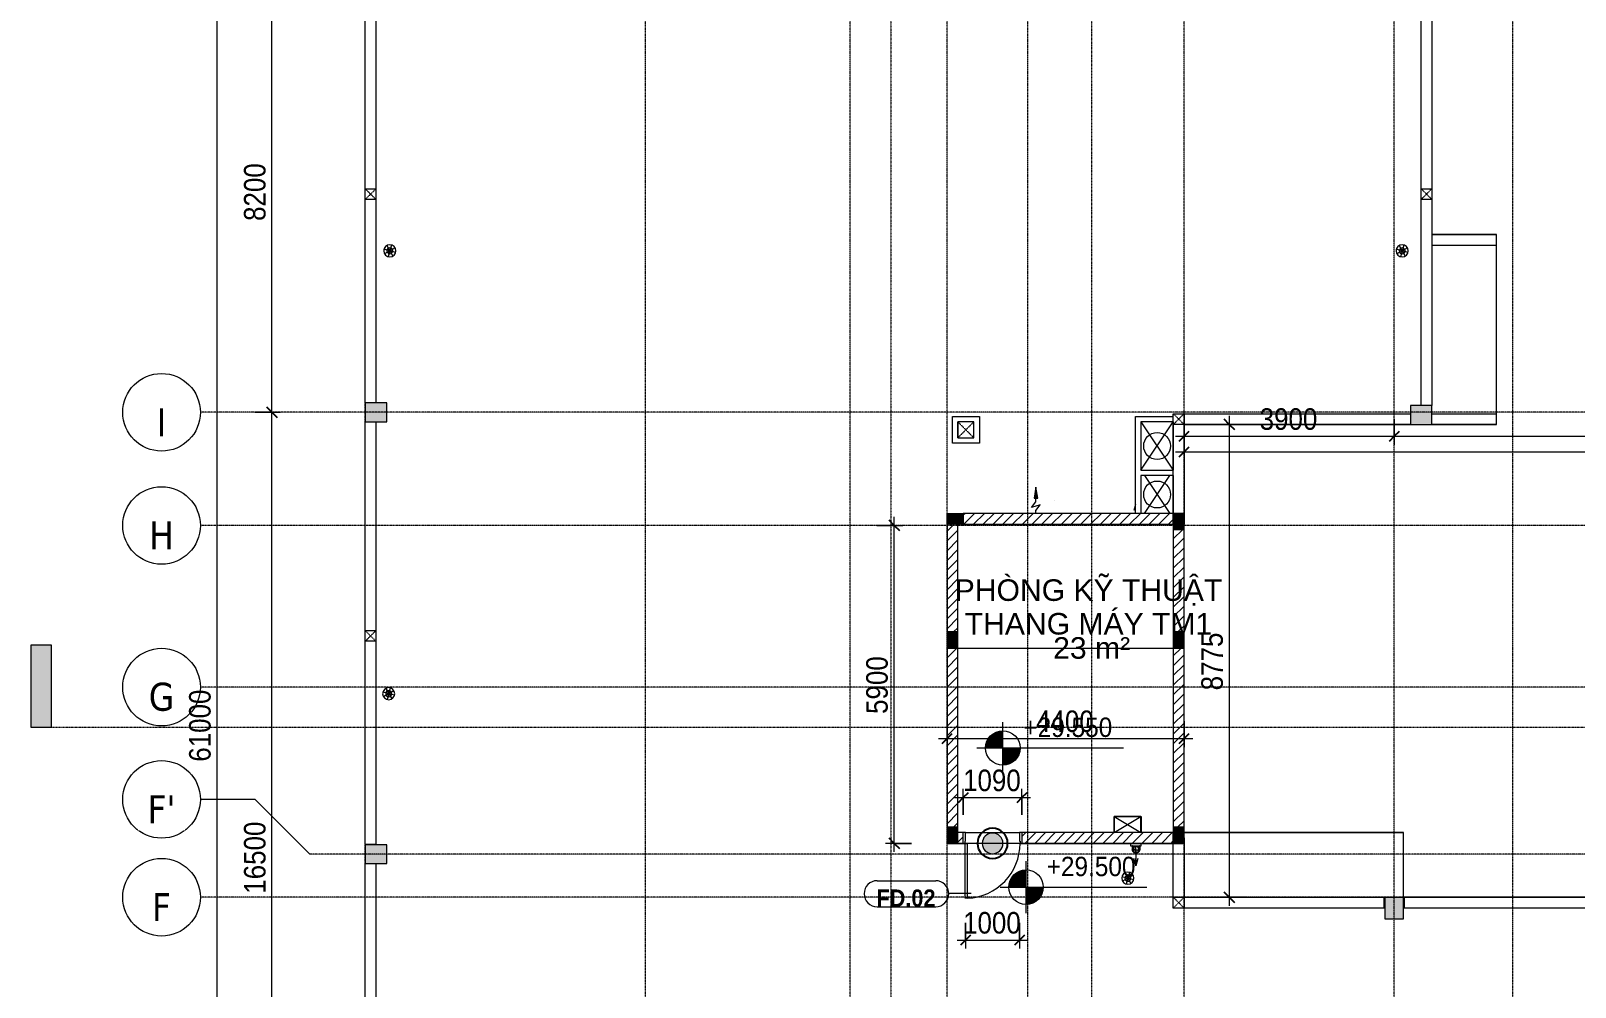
# Model space of a CAD drawing. Header units: millimetres. Extents: x 27447 to 251759, y -15958 to 82948.
# Drawn here: x 27447 to 56111, y 42869 to 60616 of the extents above; entities that cross this region are included whole.
import ezdxf

# ---------------------------------------------------------------- set-up
doc = ezdxf.new("R2010")
doc.units = ezdxf.units.MM
for name, pattern in [('Dash', [6, 3, -3]), ('Dash Dot 3_16_', [7.9375, 4.7625, -1.5875, 0, -1.5875]), ('Demolished', [7.14375, 4.7625, -2.38125]), ('Grid Line', [22.225, 12.7, -3.175, 3.175, -3.175]), ('IMPORT-CENTER', [2000, 1250, -250, 250, -250]), ('IMPORT-CENTER _3_', [10.16, 6.35, -1.27, 1.27, -1.27])]:
    doc.linetypes.add(name, pattern=pattern)
for name, color, linetype, lineweight in [('0-1', 7, 'Continuous', 5), ('0-2', 250, 'Continuous', 9), ('A-ANNO-DIMS', 211, 'Continuous', 9), ('A-ANNO-DIMS-160', 211, 'Continuous', 9), ('A-ANNO-NOTE', 131, 'Continuous', 9), ('A-ANNO-NOTE-1', 131, 'Continuous', 25), ('A-AREA-IDEN', 2, 'Continuous', 9), ('A-DETL-DEMO', 6, 'Demolished', 9), ('A-DETL-GENF-1', 1, 'Continuous', 9), ('A-DOOR-1', 1, 'Continuous', 9), ('A-DOOR-FRAM-1', 1, 'Continuous', 9), ('A-DOOR-IDEN', 31, 'Continuous', 9), ('A-FLOR', 192, 'Continuous', 9), ('A-FLOR-1', 250, 'Continuous', 9), ('A-WALL', 113, 'Continuous', 9), ('A-WALL-1', 113, 'Continuous', 18), ('A-WALL-PATT-1', 111, 'Continuous', 9), ('G-ANNO-DIMS', 111, 'Continuous', 9), ('G-ANNO-SYMB', 111, 'Continuous', 9), ('G-ANNO-SYMB-1', 111, 'Dash Dot 3_16_', 18), ('G-IMPT', 8, 'Continuous', 9), ('G-IMPT-1', 8, 'IMPORT-CENTER', 9), ('G-IMPT-2', 8, 'IMPORT-CENTER _3_', 9), ('M-EQPM', 50, 'Continuous', 9), ('S-COLS', 52, 'Continuous', 9), ('S-COLS-1', 52, 'Continuous', 5), ('S-COLS-2', 7, 'Continuous', 18), ('S-COLS-3', 250, 'Continuous', 9), ('S-COLS-HDLN', 52, 'Dash', 9), ('S-GRID', 1, 'Continuous', 9), ('S-GRID-1', 1, 'Grid Line', 9), ('S-GRID-IDEN', 1, 'Continuous', 9)]:
    doc.layers.add(name, color=color, linetype=linetype, lineweight=lineweight)
doc.styles.add('Arial_4', font='arial_0.ttf', dxfattribs={"width": 0.9, "height": 360})
doc.styles.add('Arial_7', font='arial_0.ttf', dxfattribs={"height": 400})
doc.styles.add('Arial_B', font='arialbd_0.ttf', dxfattribs={"width": 0.9, "height": 320})
doc.styles.add('Tahoma_B', font='tahomabd_0.ttf', dxfattribs={"height": 520})
doc.styles.add('UTM Avo', font='UTM Avo.ttf', dxfattribs={"width": 0.9, "height": 400})
doc.dimstyles.new('1_Dim_chi_tiet_2_5', dxfattribs={"dimscale": 304.8, "dimtxt": 399.720379, "dimasz": 0.629921, "dimexe": 0.524934, "dimexo": 0.0625, "dimgap": 0.052493, "dimtad": 1, "dimdec": 0, "dimrnd": 5, "dimzin": 0, "dimdsep": 46, "dimtxsty": 'UTM Avo', "dimblk1": 'OBLIQUE', "dimblk2": 'OBLIQUE', "dimsah": 1, "dimcen": 0.09, "dimdle": 0.524934, "dimazin": 0, "dimtfac": 1, "dimtdec": 4, "dimtix": 1, "dimtmove": 0, "dimatfit": 3, "dimfxl": 1.049869, "dimfxlon": 1, "dimtvp": 1, "dimtolj": 1, "dimtzin": 0, "dimarcsym": 2})
pattern_1 = [(45, (0, 0), (-90.50967, 90.50967), [])]

# ---------------------------------------------------------------- blocks, each defined once
blk = doc.blocks.new('M_Concrete-Rectangular-Column2 - 200x300-474825-TKCS_MB TUM MÁI')
at = {"layer": 'S-COLS'}
blk.add_hatch(color=256, dxfattribs=at).paths.add_polyline_path([(-150, 100), (-150, -100), (150, -100), (150, 100)])
at = {"layer": 'S-COLS-2'}
for p, q in [((-150, 100), (150, 100)), ((-150, -100), (-150, 100)), ((150, 100), (150, -100)), ((150, -100), (-150, -100))]:
    blk.add_line(p, q, dxfattribs=at)
blk = doc.blocks.new('M_Concrete-Rectangular-Column2 - 200x300-688329-TKCS_MB TUM MÁI')
at = {"layer": 'S-COLS'}
blk.add_hatch(color=256, dxfattribs=at).paths.add_polyline_path([(-150, -100), (150, -100), (150, 100), (-150, 100)])
at = {"layer": 'S-COLS-2'}
for p, q in [((150, 100), (-150, 100)), ((-150, 100), (-150, -100)), ((150, -100), (150, 100)), ((-150, -100), (150, -100))]:
    blk.add_line(p, q, dxfattribs=at)
blk = doc.blocks.new('NCV_TKTC_KET CAU_rvt-1-TKCS_MB TUM MÁI')
at = {"layer": 'S-COLS-1'}
for points in [[(34053, 53362), (34053, 53712), (33653, 53712), (33653, 53362)], [(53453, 53312), (53453, 53662), (53053, 53662), (53053, 53312)], [(48853, 51362), (48853, 51662), (48653, 51662), (48653, 51362)], [(44652, 49162), (44652, 49462), (44452, 49462), (44452, 49162)], [(48853, 49162), (48853, 49462), (48653, 49462), (48653, 49162)], [(48853, 45537), (48853, 45837), (48653, 45837), (48653, 45537)], [(34053, 45162), (34053, 45512), (33653, 45512), (33653, 45162)], [(52928, 44135), (52928, 44535), (52578, 44535), (52578, 44135)]]:
    blk.add_hatch(color=256, dxfattribs=at).paths.add_polyline_path(points)
at = {"layer": 'A-FLOR-1'}
for p, q in [((54653, 53512), (54653, 56635)), ((33653, 53722), (33653, 53712)), ((44653, 53062), (44653, 53362)), ((44453, 51462), (44453, 49462)), ((44653, 49162), (48653, 49162)), ((47553, 45737), (47553, 46036)), ((47553, 46036), (48053, 46036)), ((48053, 46036), (48053, 45737)), ((52928, 45737), (48853, 45737)), ((52928, 44537), (52928, 45737)), ((33653, 45522), (33653, 45512)), ((52938, 44537), (52928, 44537))]:
    blk.add_line(p, q, dxfattribs=at)
at = {"layer": 'S-COLS-2'}
for p, q in [((33653, 53712), (33653, 53362)), ((34053, 53712), (33653, 53712)), ((34053, 53362), (34053, 53712)), ((53053, 53662), (53053, 53312)), ((53453, 53662), (53053, 53662)), ((53453, 53312), (53453, 53662)), ((33653, 53362), (34053, 53362)), ((53053, 53312), (53453, 53312)), ((48853, 51662), (48653, 51662)), ((48653, 51662), (48653, 51362)), ((48853, 51362), (48853, 51662)), ((48653, 51362), (48853, 51362)), ((44652, 49462), (44452, 49462)), ((44452, 49462), (44452, 49162)), ((44652, 49162), (44652, 49462)), ((48853, 49462), (48653, 49462)), ((48653, 49462), (48653, 49162)), ((48853, 49162), (48853, 49462)), ((44452, 49162), (44652, 49162)), ((48653, 49162), (48853, 49162)), ((48853, 45837), (48653, 45837)), ((48653, 45837), (48653, 45537)), ((48853, 45537), (48853, 45837)), ((33653, 45512), (33653, 45162)), ((34053, 45512), (33653, 45512)), ((34053, 45162), (34053, 45512)), ((48653, 45537), (48853, 45537)), ((33653, 45162), (34053, 45162)), ((52928, 44535), (52578, 44535)), ((52578, 44535), (52578, 44135)), ((52928, 44135), (52928, 44535)), ((52578, 44135), (52928, 44135))]:
    blk.add_line(p, q, dxfattribs=at)
at = {"layer": 'S-COLS-3'}
for name, p, rotation in [('M_Concrete-Rectangular-Column2 - 200x300-474825-TKCS_MB TUM MÁI', (44603, 51562), 180), ('M_Concrete-Rectangular-Column2 - 200x300-688329-TKCS_MB TUM MÁI', (44552, 45687), 90)]:
    blk.add_blockref(name, p, dxfattribs=dict(at, rotation=rotation))
blk = doc.blocks.new('FD_02 - FD_03 - FD_02-KY THUAT-1000x2200mm-2150404-TKCS_MB TUM MÁI')
at = {"layer": 'A-DETL-GENF-1'}
for p, q in [((470, 100), (470, 1120)), ((470, 1120), (510, 1120)), ((510, 1120), (510, 100)), ((510, 100), (470, 100))]:
    blk.add_line(p, q, dxfattribs=at)
blk.add_arc((510, 100), 1020, 92.2475, 180, dxfattribs=at)
at = {"layer": 'A-DOOR-FRAM-1'}
for p, q in [((-510, 100), (-545, 100)), ((-510, 60), (-510, 100)), ((-500, 60), (-510, 60)), ((-500, -100), (-500, 60)), ((510, 60), (500, 60)), ((500, 60), (500, -100)), ((545, 100), (510, 100)), ((510, 100), (510, 60)), ((-545, -100), (-500, -100)), ((500, -100), (545, -100))]:
    blk.add_line(p, q, dxfattribs=at)
blk = doc.blocks.new('TKTC_XREF_260130_MB TUM MAI - TKTC_XREF_260130_MB TUM MAI_dwg_RD-4167670-TKCS_MB TUM MÁI')
at = {"layer": 'G-IMPT'}
for p, q in [((-75, 0), (75, 0)), ((-53, 53), (53, -53)), ((-53, -53), (53, 53)), ((0, 75), (0, -75))]:
    blk.add_line(p, q, dxfattribs=at)
for radius in [75, 37.5]:
    blk.add_circle((0, 0), radius, dxfattribs=at)
blk = doc.blocks.new('TKTC_XREF_260130_MB TUM MAI - TKTC_XREF_260130_MB TUM MAI_dwg_AR-V9-TKCS_MB TUM MÁI')
at = {"layer": 'G-IMPT'}
blk.add_line((64, -9), (-97, -52), dxfattribs=at)
blk = doc.blocks.new('TKTC_XREF_260130_MB TUM MAI - TKTC_XREF_260130_MB TUM MAI_dwg_CUM U_DN100-4167675-TKCS_MB TUM MÁI')
at = {"layer": 'G-IMPT'}
blk.add_hatch(color=256, dxfattribs=at).paths.add_polyline_path([(61, 0), (59, -16), (53, -31), (43, -43), (30, -53), (16, -59), (0, -61), (0, -57), (15, -55), (28, -49), (40, -40), (49, -29), (55, -15), (57, 0), (55, 15), (49, 28), (40, 40), (28, 49), (15, 55), (0, 57), (0, 61), (16, 59), (30, 53), (43, 43), (53, 30), (59, 16)])
for p, q in [((-79, 67), (-79, 63)), ((-77, 67), (-77, 63)), ((-75, 67), (-75, 63)), ((-73, 69), (-73, 61)), ((-67, 68), (-72, 68)), ((-67, 62), (-72, 62)), ((-65, 69), (0, 69)), ((-79, -63), (-79, -67)), ((-77, -63), (-77, -67)), ((-75, -63), (-75, -67)), ((-73, -61), (-73, -69)), ((-67, -62), (-72, -62)), ((-67, -68), (-72, -68)), ((-65, -69), (0, -69))]:
    blk.add_line(p, q, dxfattribs=at)
at = {"layer": 'G-IMPT', "flags": 128}
for points in [[(-73, 68), (-78, 68), (-78, 62), (-73, 62)], [(-72, 59), (-67, 59), (-67, 71), (-72, 71)], [(-67, 71), (-67, 73), (-65, 73), (-65, 57), (-67, 57), (-67, 59)], [(-65, 61), (0, 61), (0, 57)], [(-73, -62), (-78, -62), (-78, -68), (-73, -68)], [(-72, -71), (-67, -71), (-67, -59), (-72, -59)], [(-67, -59), (-67, -57), (-65, -57), (-65, -73), (-67, -73), (-67, -71)], [(-65, -61), (0, -61), (0, -57)]]:
    blk.add_lwpolyline(points, dxfattribs=at)
at = {"layer": 'G-IMPT'}
for centre, radius, start, end in [((-78, 67), 0.96, 90, 180), ((-78, 63), 0.96, 180, 270), ((-71, 69), 1.56, 112.6199, 247.3801), ((-68, 65), 4.8, 143.1301, 216.8699), ((-71, 61), 1.56, 112.6199, 247.3801), ((0, 0), 69, 270, 90), ((0, 0), 61, 270, 90), ((0, 0), 57, 270, 90), ((-78, -63), 0.96, 90, 180), ((-78, -67), 0.96, 180, 270), ((-71, -61), 1.56, 112.6199, 247.3801), ((-68, -65), 4.8, 143.1301, 216.8699), ((-71, -69), 1.56, 112.6199, 247.3801)]:
    blk.add_arc(centre, radius, start, end, dxfattribs=at)
blk = doc.blocks.new('TKTC_XREF_260130_MB TUM MAI - TKTC_XREF_260130_MB TUM MAI_dwg_$cc-4167671-TKCS_MB TUM MÁI')
at = {"layer": 'G-IMPT'}
blk.add_circle((0, 0), 0.5, dxfattribs=at)
for centre, radius, start, end in [((0, 0), 0.5, 90, 270), ((0.19, 0.25), 0.313, 126.8699, 233.1301), ((-0.19, -0.25), 0.313, 306.8699, 53.1301)]:
    blk.add_arc(centre, radius, start, end, dxfattribs=at)
at = {"layer": 'G-IMPT-2'}
for p, q in [((-0.67, 0), (0.67, 0)), ((0, -0.67), (0, 0.67))]:
    blk.add_line(p, q, dxfattribs=at)
blk = doc.blocks.new('TKTC_XREF_260130_MB TUM MAI - TKTC_XREF_260130_MB TUM MAI_dwg_AR-4167677-TKCS_MB TUM MÁI')
at = {"layer": 'G-IMPT'}
blk.add_line((97, 0), (-97, 0), dxfattribs=at)
at = {"layer": 'G-IMPT', "flags": 128}
blk.add_lwpolyline([(-97, 52), (97, 0), (-97, -52)], dxfattribs=at)
blk = doc.blocks.new('TKTC_XREF_260130_MB TUM MAI - TKTC_XREF_260130_MB TUM MAI_dwg_M-FLOW-ARROW-4167685-TKCS_MB TUM MÁI')
at = {"layer": 'G-IMPT'}
blk.add_hatch(color=256, dxfattribs=at).paths.add_polyline_path([(-81183, 34712), (-81117, 34712), (-81150, 34912)])
for p, q in [((-81150, 34912), (-81183, 34712)), ((-81183, 34712), (-81117, 34712)), ((-81117, 34712), (-81150, 34912))]:
    blk.add_line(p, q, dxfattribs=at)
at = {"layer": 'G-IMPT', "flags": 128}
blk.add_lwpolyline([(-81150, 34428), (-81150, 34479), (-81070, 34585), (-81230, 34539), (-81150, 34645), (-81150, 34912)], dxfattribs=at)
blk = doc.blocks.new('TKTC_XREF_260130_MB TUM MAI - TKTC_XREF_260130_MB TUM MAI_dwg_A$Ced4233ca-4167688-TKCS_MB TUM MÁI')
at = {"layer": 'G-IMPT'}
blk.add_circle((-80800, 34667), 0.3, dxfattribs=at)
blk.add_blockref('TKTC_XREF_260130_MB TUM MAI - TKTC_XREF_260130_MB TUM MAI_dwg_M-FLOW-ARROW-4167685-TKCS_MB TUM MÁI', (0, 0))
blk = doc.blocks.new('TKTC_XREF_260130_MB TUM MAI - TKTC_XREF_260130_MB TUM MAI_dwg-4167669-TKCS_MB TUM MÁI')
at = {"layer": 'G-IMPT'}
for p, q in [((-169499, -807446), (-169499, -807456)), ((-155599, -815134), (-155599, -815431)), ((-155594, -815431), (-155099, -815134)), ((-169499, -815646), (-169499, -815656))]:
    blk.add_line(p, q, dxfattribs=at)
at = {"layer": 'G-IMPT', "flags": 128}
for points in [[(-154299, -807858), (-148499, -807858), (-148499, -804336), (-149699, -804336)], [(-155099, -815431), (-155099, -815134), (-155599, -815134), (-155104, -815431)], [(-150214, -816632), (-150224, -816632), (-150224, -815438), (-154299, -815438)], [(-155099, -815633), (-155099, -815683), (-155290, -815683), (-155289, -815633), (-155099, -815633)]]:
    blk.add_lwpolyline(points, dxfattribs=at)
at = {"layer": 'G-IMPT-1'}
blk.add_line((-155193, -815748), (-155193, -816049), dxfattribs=at)
blk.add_blockref('TKTC_XREF_260130_MB TUM MAI - TKTC_XREF_260130_MB TUM MAI_dwg_A$Ced4233ca-4167688-TKCS_MB TUM MÁI', (-75899, -843934))
at = {"extrusion": (0, 0, -1)}
for name, p, xscale, yscale, zscale, rotation in [('TKTC_XREF_260130_MB TUM MAI - TKTC_XREF_260130_MB TUM MAI_dwg_RD-4167670-TKCS_MB TUM MÁI', (169042, -804633), 1.5, 1.5, -1.5, 330.0137897223599), ('TKTC_XREF_260130_MB TUM MAI - TKTC_XREF_260130_MB TUM MAI_dwg_RD-4167670-TKCS_MB TUM MÁI', (150251, -804634), 1.5, 1.5, -1.5, 330.0137897223599), ('TKTC_XREF_260130_MB TUM MAI - TKTC_XREF_260130_MB TUM MAI_dwg_AR-V9-TKCS_MB TUM MÁI', (155193, -809386), 0.7206551409326495, 0.7206551409326495, -0.7206551409326495, 89.99621191387129), ('TKTC_XREF_260130_MB TUM MAI - TKTC_XREF_260130_MB TUM MAI_dwg_RD-4167670-TKCS_MB TUM MÁI', (169063, -812853), 1.5, 1.5, -1.5, 330.0137897223599), ('TKTC_XREF_260130_MB TUM MAI - TKTC_XREF_260130_MB TUM MAI_dwg_$cc-4167671-TKCS_MB TUM MÁI', (155193, -815748), 113.7150000000073, 113.7150000000073, -113.7150000000073, 89.99900866374676), ('TKTC_XREF_260130_MB TUM MAI - TKTC_XREF_260130_MB TUM MAI_dwg_CUM U_DN100-4167675-TKCS_MB TUM MÁI', (155192, -815748), 0.9975000000000006, 0.9975000000000006, -0.9975000000000006, 270.0009913382947), ('TKTC_XREF_260130_MB TUM MAI - TKTC_XREF_260130_MB TUM MAI_dwg_RD-4167670-TKCS_MB TUM MÁI', (155343, -816278), 1.5, 1.5, -1.5, 330.0137897223599)]:
    blk.add_blockref(name, p, dxfattribs=dict(at, xscale=xscale, yscale=yscale, zscale=zscale, rotation=rotation))
at = {"xscale": 0.7206551409326495, "yscale": 0.7206551409326495, "zscale": 0.7206551409326495, "rotation": 269.9962119138713}
blk.add_blockref('TKTC_XREF_260130_MB TUM MAI - TKTC_XREF_260130_MB TUM MAI_dwg_AR-4167677-TKCS_MB TUM MÁI', (-155193, -815979), dxfattribs=at)
blk = doc.blocks.new('TKTC_XREF_260130_MB TUM MAI - TKTC_XREF_251221_MB TUM MAI-2041484-TKCS_MB TUM MÁI')
blk.add_blockref('TKTC_XREF_260130_MB TUM MAI - TKTC_XREF_260130_MB TUM MAI_dwg-4167669-TKCS_MB TUM MÁI', (169499, 843934))
blk = doc.blocks.new('G1_SOF - BO TRU - 200x200-3061822-TKCS_MB TUM MÁI')
at = {"layer": 'S-COLS'}
for p, q in [((-100, 100), (100, 100)), ((-100, -100), (-100, 100)), ((100, 100), (100, -100)), ((100, -100), (-100, -100))]:
    blk.add_line(p, q, dxfattribs=at)
at = {"layer": 'S-COLS-HDLN'}
for p, q in [((100, 100), (-100, -100)), ((-100, 100), (100, -100))]:
    blk.add_line(p, q, dxfattribs=at)
blk = doc.blocks.new('TKTC_QUAT HUT KHOI_260130 - TKTC_QUAT HUT KHOI_260130_dwg-4168555-TKCS_MB TUM MÁI')
at = {"layer": 'G-IMPT'}
for p, q in [((33652, 53725), (33652, 53715)), ((33652, 45525), (33652, 45515))]:
    blk.add_line(p, q, dxfattribs=at)
at = {"layer": 'G-IMPT', "flags": 128}
for points in [[(53453, 53315), (54652, 53315), (54652, 56837), (53453, 56837)], [(61137, 44541), (61127, 44541), (61127, 45741), (57652, 45741), (57652, 44541), (52927, 44541), (52927, 45735), (48853, 45735)]]:
    blk.add_lwpolyline(points, dxfattribs=at)
blk = doc.blocks.new('TKTC_QUAT HUT KHOI_260130 - TKTC_QUAT HUT KHOI_260130-2046036-TKCS_MB TUM MÁI')
blk.add_blockref('TKTC_QUAT HUT KHOI_260130 - TKTC_QUAT HUT KHOI_260130_dwg-4168555-TKCS_MB TUM MÁI', (-33652, -17239))
blk = doc.blocks.new('TKTC_BON NUOC MAI_260130 - TKTC_BON NUOC MAI_260130_dwg-3426650-TKCS_MB TUM MÁI')
at = {"layer": 'G-IMPT'}
for p, q in [((-169499, -807449), (-169499, -807459)), ((-169499, -815649), (-169499, -815659))]:
    blk.add_line(p, q, dxfattribs=at)
at = {"layer": 'G-IMPT', "flags": 128}
for points in [[(-149699, -807858), (-148499, -807858), (-148499, -804336), (-149699, -804336)], [(-125974, -816632), (-130699, -816632), (-130699, -815432), (-137299, -815432), (-137299, -816632), (-142024, -816632), (-142024, -815432), (-145499, -815432), (-145499, -816632), (-150224, -816632), (-150224, -815438), (-154299, -815438)]]:
    blk.add_lwpolyline(points, dxfattribs=at)
blk = doc.blocks.new('TKTC_BON NUOC MAI_260130 - TKTC_BON NUOC MAI_260130-2047084-TKCS_MB TUM MÁI')
blk.add_blockref('TKTC_BON NUOC MAI_260130 - TKTC_BON NUOC MAI_260130_dwg-3426650-TKCS_MB TUM MÁI', (169499, 843934))
blk = doc.blocks.new('Grid - M_Grid Head - Circle-353313-TKCS_MB TUM MÁI')
at = {"layer": 'S-GRID-IDEN'}
blk.add_circle((0, 0), 4.5, dxfattribs=at)
blk = doc.blocks.new('Spot Elevations - M_Spot Elevation - Target Filled-350595-TKCS_MB TUM MÁI')
at = {"layer": 'G-ANNO-DIMS'}
h = blk.add_hatch(color=256, dxfattribs=at)
edge = h.paths.add_edge_path()
edge.add_line((0, 0), (-2, 0))
edge.add_arc((0, 0), 2, 90, 180, ccw=False)
edge.add_line((0, 2), (0, 0))
h = blk.add_hatch(color=256, dxfattribs=at)
edge = h.paths.add_edge_path()
edge.add_line((0, 0), (2, 0))
edge.add_arc((0, 0), 2, 270, 360, ccw=False)
edge.add_line((0, -2), (0, 0))
for p, q in [((0, -3), (0, 3)), ((-3, 0), (14, 0))]:
    blk.add_line(p, q, dxfattribs=at)
blk.add_circle((0, 0), 2, dxfattribs=at)
blk = doc.blocks.new('Section - 3_32_ x 3_8_-4701953-TKCS_MB TUM MÁI')
at = {"layer": 'G-ANNO-SYMB'}
blk.add_hatch(color=256, dxfattribs=at).paths.add_polyline_path([(0, 9.525), (0, 0), (-2.38125, 0), (-2.38125, 9.525)])
for p, q in [((0, 9.525), (-2.38125, 9.525)), ((-2.38125, 9.525), (-2.38125, 0)), ((0, 0), (0, 9.525)), ((-2.38125, 0), (0, 0))]:
    blk.add_line(p, q, dxfattribs=at)
blk = doc.blocks.new('STN_Door Tag - STN_Door Tag-1788670-TKCS_MB TUM MÁI')
at = {"layer": 'A-DOOR-IDEN'}
for p, q in [((-3.37, 1.49), (3.43, 1.49)), ((-3.37, -1.52), (3.43, -1.52))]:
    blk.add_line(p, q, dxfattribs=at)
for centre, start, end in [((-3.37, -0.01), 90, 270), ((3.43, -0.01), 270, 90)]:
    blk.add_arc(centre, 1.51, start, end, dxfattribs=at)
blk = doc.blocks.new('DIMBLOCK2-TKCS_MB TUM MÁI')
at = {"layer": 'A-ANNO-DIMS-160'}
for p, q in [((44753, 46066), (44753, 46546)), ((45843, 46066), (45843, 46546)), ((44593, 46386), (46003, 46386)), ((44753, 46386), (44753, 46066)), ((45843, 46386), (45843, 46066))]:
    blk.add_line(p, q, dxfattribs=at)
at = {"layer": 'A-ANNO-DIMS-160', "lineweight": 25}
for p, q in [((44753, 46386), (44849, 46482)), ((45843, 46386), (45939, 46482)), ((44753, 46386), (44657, 46290)), ((45843, 46386), (45747, 46290))]:
    blk.add_line(p, q, dxfattribs=at)
at = {"layer": 'A-ANNO-DIMS-160', "color": 0, "insert": (44750, 46906), "char_height": 400, "width": 1314.64, "attachment_point": 1, "line_spacing_factor": 1.110334, "style": 'UTM Avo'}
blk.add_mtext('1090', dxfattribs=at)
blk = doc.blocks.new('_Oblique')
at = {"color": 0, "linetype": 'ByBlock', "lineweight": -2}
blk.add_line((-0.5, -0.5), (0.5, 0.5), dxfattribs=at)
blk = doc.blocks.new('DIMBLOCK9-TKCS_MB TUM MÁI')
at = {"layer": 'A-ANNO-DIMS-160'}
for p, q in [((44798, 44063), (44798, 43583)), ((44798, 43743), (44798, 44063)), ((45798, 44063), (45798, 43583)), ((45798, 43743), (45798, 44063)), ((44638, 43743), (45958, 43743))]:
    blk.add_line(p, q, dxfattribs=at)
at = {"layer": 'A-ANNO-DIMS-160', "lineweight": 25}
for p, q in [((44798, 43743), (44702, 43647)), ((44798, 43743), (44894, 43839)), ((45798, 43743), (45702, 43647)), ((45798, 43743), (45894, 43839))]:
    blk.add_line(p, q, dxfattribs=at)
at = {"layer": 'A-ANNO-DIMS-160', "color": 0, "insert": (44750, 44263), "char_height": 400, "width": 1314.64, "attachment_point": 1, "line_spacing_factor": 1.110334, "style": 'UTM Avo'}
blk.add_mtext('1000', dxfattribs=at)
blk = doc.blocks.new('DIMBLOCK15-TKCS_MB TUM MÁI')
at = {"layer": 'A-ANNO-DIMS-160', "lineweight": 25}
for p, q in [((30903, 78237), (30807, 78333)), ((30903, 78237), (30999, 78141)), ((30903, 17237), (30807, 17333)), ((30903, 17237), (30999, 17141))]:
    blk.add_line(p, q, dxfattribs=at)
at = {"layer": 'A-ANNO-DIMS-160'}
for p, q in [((30903, 17077), (30903, 78397)), ((30583, 78237), (31063, 78237)), ((30903, 78237), (30583, 78237)), ((30583, 17237), (31063, 17237)), ((30903, 17237), (30583, 17237))]:
    blk.add_line(p, q, dxfattribs=at)
at = {"layer": 'A-ANNO-DIMS-160', "color": 0, "insert": (30383, 47052), "char_height": 400, "width": 1643.29, "attachment_point": 1, "rotation": 90, "line_spacing_factor": 1.110334, "style": 'UTM Avo'}
blk.add_mtext('61000', dxfattribs=at)
blk = doc.blocks.new('DIMBLOCK17-TKCS_MB TUM MÁI')
at = {"layer": 'A-ANNO-DIMS-160', "lineweight": 25}
for p, q in [((31922, 53537), (31826, 53633)), ((31922, 53537), (32018, 53441)), ((31922, 37037), (31826, 37133)), ((31922, 37037), (32018, 36941))]:
    blk.add_line(p, q, dxfattribs=at)
at = {"layer": 'A-ANNO-DIMS-160'}
for p, q in [((31602, 53537), (32082, 53537)), ((31922, 53537), (31602, 53537)), ((31922, 37037), (31922, 53537)), ((31602, 37037), (32082, 37037)), ((31922, 37037), (31602, 37037))]:
    blk.add_line(p, q, dxfattribs=at)
at = {"layer": 'A-ANNO-DIMS-160', "color": 0, "insert": (31402, 44602), "char_height": 400, "width": 1643.29, "attachment_point": 1, "rotation": 90, "line_spacing_factor": 1.110334, "style": 'UTM Avo'}
blk.add_mtext('16500', dxfattribs=at)
blk = doc.blocks.new('DIMBLOCK18-TKCS_MB TUM MÁI')
at = {"layer": 'A-ANNO-DIMS-160'}
for p, q in [((31602, 61737), (32082, 61737)), ((31922, 61737), (31602, 61737)), ((31922, 53537), (31922, 61737)), ((31602, 53537), (32082, 53537)), ((31922, 53537), (31602, 53537))]:
    blk.add_line(p, q, dxfattribs=at)
at = {"layer": 'A-ANNO-DIMS-160', "lineweight": 25}
for p, q in [((31922, 61737), (31826, 61833)), ((31922, 61737), (32018, 61641)), ((31922, 53537), (31826, 53633)), ((31922, 53537), (32018, 53441))]:
    blk.add_line(p, q, dxfattribs=at)
at = {"layer": 'A-ANNO-DIMS-160', "color": 0, "insert": (31402, 57089), "char_height": 400, "width": 1314.64, "attachment_point": 1, "rotation": 90, "line_spacing_factor": 1.110334, "style": 'UTM Avo'}
blk.add_mtext('8200', dxfattribs=at)
blk = doc.blocks.new('DIMBLOCK48-TKCS_MB TUM MÁI')
at = {"layer": 'A-ANNO-DIMS-160'}
for p, q in [((48853, 53121), (48853, 52641)), ((48853, 52801), (48853, 53121)), ((112053, 53121), (112053, 52641)), ((112053, 52801), (112053, 53121)), ((48693, 52801), (112213, 52801))]:
    blk.add_line(p, q, dxfattribs=at)
at = {"layer": 'A-ANNO-DIMS-160', "lineweight": 25}
for p, q in [((48853, 52801), (48757, 52705)), ((48853, 52801), (48949, 52897)), ((112053, 52801), (111957, 52705)), ((112053, 52801), (112149, 52897))]:
    blk.add_line(p, q, dxfattribs=at)
at = {"layer": 'A-ANNO-DIMS-160', "color": 0, "insert": (79768, 53321), "char_height": 400, "width": 1643.29, "attachment_point": 1, "line_spacing_factor": 1.110334, "style": 'UTM Avo'}
blk.add_mtext('63200', dxfattribs=at)
blk = doc.blocks.new('DIMBLOCK49-TKCS_MB TUM MÁI')
at = {"layer": 'A-ANNO-DIMS-160', "lineweight": 25}
for p, q in [((49692, 53312), (49596, 53408)), ((49692, 53312), (49788, 53216)), ((49692, 44537), (49596, 44633)), ((49692, 44537), (49788, 44441))]:
    blk.add_line(p, q, dxfattribs=at)
at = {"layer": 'A-ANNO-DIMS-160'}
for p, q in [((49692, 53472), (49692, 44377)), ((50012, 53312), (49532, 53312)), ((49692, 53312), (50012, 53312)), ((50012, 44537), (49532, 44537)), ((49692, 44537), (50012, 44537))]:
    blk.add_line(p, q, dxfattribs=at)
at = {"layer": 'A-ANNO-DIMS-160', "color": 0, "insert": (49172, 48377), "char_height": 400, "width": 1314.64, "attachment_point": 1, "rotation": 90, "line_spacing_factor": 1.110334, "style": 'UTM Avo'}
blk.add_mtext('8775', dxfattribs=at)
blk = doc.blocks.new('DIMBLOCK52-TKCS_MB TUM MÁI')
at = {"layer": 'A-ANNO-DIMS-160'}
for p, q in [((43472, 45377), (43472, 51597)), ((43152, 51437), (43632, 51437)), ((43472, 51437), (43152, 51437)), ((43792, 45537), (43312, 45537)), ((43472, 45537), (43792, 45537))]:
    blk.add_line(p, q, dxfattribs=at)
at = {"layer": 'A-ANNO-DIMS-160', "lineweight": 25}
for p, q in [((43472, 51437), (43376, 51533)), ((43472, 51437), (43568, 51341)), ((43472, 45537), (43376, 45633)), ((43472, 45537), (43568, 45441))]:
    blk.add_line(p, q, dxfattribs=at)
at = {"layer": 'A-ANNO-DIMS-160', "color": 0, "insert": (42952, 47939), "char_height": 400, "width": 1314.64, "attachment_point": 1, "rotation": 90, "line_spacing_factor": 1.110334, "style": 'UTM Avo'}
blk.add_mtext('5900', dxfattribs=at)
blk = doc.blocks.new('DIMBLOCK53-TKCS_MB TUM MÁI')
at = {"layer": 'A-ANNO-DIMS-160'}
for p, q in [((44453, 47803), (44453, 47323)), ((44453, 47483), (44453, 47803)), ((48853, 47803), (48853, 47323)), ((48853, 47483), (48853, 47803)), ((44293, 47483), (49013, 47483))]:
    blk.add_line(p, q, dxfattribs=at)
at = {"layer": 'A-ANNO-DIMS-160', "lineweight": 25}
for p, q in [((44453, 47483), (44357, 47387)), ((44453, 47483), (44549, 47579)), ((48853, 47483), (48757, 47387)), ((48853, 47483), (48949, 47579))]:
    blk.add_line(p, q, dxfattribs=at)
at = {"layer": 'A-ANNO-DIMS-160', "color": 0, "insert": (46105, 48003), "char_height": 400, "width": 1314.64, "attachment_point": 1, "line_spacing_factor": 1.110334, "style": 'UTM Avo'}
blk.add_mtext('4400', dxfattribs=at)
blk = doc.blocks.new('DIMBLOCK65-TKCS_MB TUM MÁI')
at = {"layer": 'A-ANNO-DIMS-160'}
for p, q in [((48853, 53412), (48853, 52932)), ((48853, 53092), (48853, 53412)), ((52753, 53412), (52753, 52932)), ((52753, 53092), (52753, 53412)), ((48693, 53092), (52753, 53092))]:
    blk.add_line(p, q, dxfattribs=at)
at = {"layer": 'A-ANNO-DIMS-160', "lineweight": 25}
for p, q in [((48853, 53092), (48757, 52996)), ((48853, 53092), (48949, 53188)), ((52753, 53092), (52657, 52996)), ((52753, 53092), (52849, 53188))]:
    blk.add_line(p, q, dxfattribs=at)
at = {"layer": 'A-ANNO-DIMS-160', "color": 0, "insert": (50255, 53612), "char_height": 400, "width": 1314.64, "attachment_point": 1, "line_spacing_factor": 1.110334, "style": 'UTM Avo'}
blk.add_mtext('3900', dxfattribs=at)
blk = doc.blocks.new('DIMBLOCK66-TKCS_MB TUM MÁI')
at = {"layer": 'A-ANNO-DIMS-160'}
for p, q in [((52753, 53412), (52753, 52932)), ((52753, 53092), (52753, 53412)), ((60953, 53412), (60953, 52932)), ((60953, 53092), (60953, 53412)), ((52753, 53092), (60953, 53092))]:
    blk.add_line(p, q, dxfattribs=at)
at = {"layer": 'A-ANNO-DIMS-160', "lineweight": 25}
for p, q in [((52753, 53092), (52657, 52996)), ((52753, 53092), (52849, 53188)), ((60953, 53092), (60857, 52996)), ((60953, 53092), (61049, 53188))]:
    blk.add_line(p, q, dxfattribs=at)
at = {"layer": 'A-ANNO-DIMS-160', "color": 0, "insert": (56305, 53612), "char_height": 400, "width": 1314.64, "attachment_point": 1, "line_spacing_factor": 1.110334, "style": 'UTM Avo'}
blk.add_mtext('8200', dxfattribs=at)
blk = doc.blocks.new('HDNDCT_GHI CHÚ CỬA CHỐNG CHÁY EI60 - HDNDCT_GHI CHÚ CỬA CHỐNG CHÁY EI60-1614697-TKCS_MB TUM MÁI')
at = {"layer": 'A-ANNO-NOTE'}
h = blk.add_hatch(color=256, dxfattribs=at)
edge = h.paths.add_edge_path()
edge.add_arc((0, 0), 1.2, 0, 180)
edge.add_arc((0, 0), 1.2, 180, 360)
for radius, start, end in [(1.75, 360, 180), (1.2, 360, 180), (1.2, 180, 360)]:
    blk.add_arc((0, 0), radius, start, end, dxfattribs=at)
at = {"layer": 'A-ANNO-NOTE-1'}
for start, end in [(360, 180), (180, 360)]:
    blk.add_arc((0, 0), 1.75, start, end, dxfattribs=at)

msp = doc.modelspace()

# ---------------------------------------------------------------- hatches: boundary and pattern name
at = {"layer": 'A-WALL-PATT-1'}
h = msp.add_hatch(dxfattribs=at)
h.set_pattern_fill('FP_1', color=256, style=0, pattern_type=2)
h.set_pattern_definition(pattern_1)
h.paths.add_polyline_path([(48652.7, 51461.9), (48652.7, 51661.9), (44752.6, 51661.9), (44752.6, 51461.9), (48055.7, 51461.9)])
h = msp.add_hatch(dxfattribs=at)
h.set_pattern_fill('FP_1', color=256, style=0, pattern_type=2)
h.set_pattern_definition(pattern_1)
h.paths.add_polyline_path([(44452.6, 49461.9), (44652.6, 49461.9), (44652.6, 51461.9), (44452.6, 51461.9), (44452.6, 51130.4)])
h = msp.add_hatch(dxfattribs=at)
h.set_pattern_fill('FP_1', color=256, style=0, pattern_type=2)
h.set_pattern_definition(pattern_1)
h.paths.add_polyline_path([(48852.6, 49461.9), (48852.6, 51361.9), (48652.6, 51361.9), (48652.6, 49461.9)])
h = msp.add_hatch(dxfattribs=at)
h.set_pattern_fill('FP_1', color=256, style=0, pattern_type=2)
h.set_pattern_definition(pattern_1)
h.paths.add_polyline_path([(44652.5, 45737), (44652.6, 45737), (44652.6, 49161.9), (44452.6, 49161.9), (44452.6, 45837), (44652.5, 45837)])
h = msp.add_hatch(dxfattribs=at)
h.set_pattern_fill('FP_1', color=256, style=0, pattern_type=2)
h.set_pattern_definition(pattern_1)
h.paths.add_polyline_path([(48852.7, 45837), (48852.7, 49161.9), (48652.7, 49161.9), (48652.7, 45837)])
h = msp.add_hatch(dxfattribs=at)
h.set_pattern_fill('FP_1', color=256, style=0, pattern_type=2)
h.set_pattern_definition(pattern_1)
h.paths.add_polyline_path([(48055.7, 45537), (48652.6, 45537), (48652.6, 45737), (45842.6, 45737), (45842.6, 45537)])
h.paths.add_polyline_path([(44652.5, 45537), (44752.6, 45537), (44752.6, 45737), (44652.5, 45736.9)])

# ---------------------------------------------------------------- linework, layer by layer
at = {"layer": '0-2'}
for p, q in [((48052.6, 52462.3), (48652.5, 53361.9)), ((48052.6, 53361.9), (48652.5, 52462.3)), ((48119, 51661.9), (48586, 52362.3)), ((48119, 52362.3), (48586, 51661.9))]:
    msp.add_line(p, q, dxfattribs=at)
for centre in [(48352.5, 52911.9), (48352.5, 52011.9)]:
    msp.add_circle(centre, 250, dxfattribs=at)
at = {"layer": 'A-DETL-DEMO'}
for p, q in [((44652.6, 53361.9), (44952.6, 53061.9)), ((44952.6, 53361.9), (44652.6, 53061.9))]:
    msp.add_line(p, q, dxfattribs=at)
at = {"layer": 'A-DOOR-IDEN'}
msp.add_line((44899, 44603.8), (44483.9, 44603.7), dxfattribs=at)
at = {"layer": 'A-FLOR'}
for p, q in [((33852.6, 53721.9), (33852.6, 53711.9)), ((44652.6, 53061.9), (44652.6, 53361.9)), ((48652.5, 53361.9), (48652.5, 52462.3)), ((48652.5, 52362.3), (48652.5, 51661.9)), ((33852.6, 45521.9), (33852.6, 45511.9)), ((44452.6, 45532), (44452.6, 45537)), ((48652.8, 45532), (44452.6, 45532)), ((52577.6, 44337.4), (52567.6, 44337.4)), ((52937.6, 44337.4), (52927.6, 44337.4))]:
    msp.add_line(p, q, dxfattribs=at)
at = {"layer": 'A-WALL'}
for p, q in [((33652.6, 53721.9), (33652.6, 61561.9)), ((33852.6, 61561.9), (33852.6, 53721.9)), ((53252.6, 53661.9), (53252.6, 61551.9)), ((53452.6, 61551.9), (53452.6, 53661.9)), ((53452.6, 56835.3), (54652.6, 56835.3)), ((54652.6, 56635.3), (54652.6, 56835.3)), ((54652.6, 56635.3), (53452.6, 56635.3)), ((33652.6, 53721.9), (33852.6, 53721.9)), ((33652.6, 45521.9), (33652.6, 53361.9)), ((33852.6, 53361.9), (33852.6, 45521.9)), ((44552.5, 52961.9), (44552.5, 53461.9)), ((44552.5, 53461.9), (45052.6, 53461.9)), ((44652.5, 53361.9), (44652.5, 53061.9)), ((44952.6, 53361.9), (44652.5, 53361.9)), ((44952.6, 53061.9), (44952.6, 53361.9)), ((45052.6, 53461.9), (45052.6, 52961.9)), ((47952.6, 53461.9), (48652.5, 53461.9)), ((47952.6, 51661.9), (47952.6, 53461.9)), ((48652.5, 53361.9), (48052.6, 53361.9)), ((48052.6, 53361.9), (48052.6, 52462.3)), ((48652.5, 53361.9), (48652.5, 53461.9)), ((48652.7, 53511.9), (53052.6, 53511.9)), ((48652.7, 51661.9), (48652.7, 53511.9)), ((53452.6, 53511.9), (54652.6, 53511.9)), ((54652.6, 53311.9), (54652.6, 53511.9)), ((44652.5, 53061.9), (44952.6, 53061.9)), ((53052.6, 53311.9), (48852.7, 53311.9)), ((48852.7, 53311.9), (48852.7, 51461.9)), ((54652.6, 53311.9), (53452.6, 53311.9)), ((45052.6, 52961.9), (44552.5, 52961.9)), ((48052.6, 52462.3), (48652.7, 52462.3)), ((48052.6, 52362.3), (48052.6, 51661.9)), ((48652.7, 52362.3), (48052.6, 52362.3)), ((44797.6, 45737), (45797.6, 45737)), ((48852.8, 45637), (48852.8, 44536.9)), ((33652.6, 45521.9), (33852.6, 45521.9)), ((45807.6, 45537), (44787.6, 45537)), ((48652.8, 44336.9), (48652.8, 45537)), ((33652.6, 40586.9), (33652.6, 45161.9)), ((33852.6, 45161.9), (33852.6, 40586.9)), ((48852.8, 44536.9), (52567.5, 44536.9)), ((52567.6, 44336.9), (52567.5, 44536.9)), ((52937.6, 44536.9), (60767.5, 44536.9)), ((52937.6, 44536.9), (52937.6, 44336.9)), ((52567.6, 44336.9), (48652.8, 44336.9)), ((60767.6, 44336.9), (52937.6, 44336.9))]:
    msp.add_line(p, q, dxfattribs=at)
at = {"layer": 'A-WALL-1'}
for p, q in [((48652.7, 51661.9), (44752.6, 51661.9)), ((48652.7, 51461.9), (48652.7, 51661.9)), ((44452.6, 51461.9), (44452.6, 49461.9)), ((44652.6, 49461.9), (44652.6, 51461.9)), ((44752.6, 51461.9), (48652.7, 51461.9)), ((48652.6, 51361.9), (48652.6, 49461.9)), ((48852.6, 51361.9), (48652.6, 51361.9)), ((48852.6, 49461.9), (48852.6, 51361.9)), ((44452.6, 49461.9), (44652.6, 49461.9)), ((48652.6, 49461.9), (48852.6, 49461.9)), ((44652.6, 49161.9), (44452.6, 49161.9)), ((44452.6, 49161.9), (44452.6, 45837)), ((44652.6, 45737), (44652.6, 49161.9)), ((48652.7, 49161.9), (48652.7, 45837)), ((48852.7, 49161.9), (48652.7, 49161.9)), ((48852.7, 45837), (48852.7, 49161.9)), ((44752.6, 45737), (44652.6, 45737)), ((44752.6, 45537), (44752.6, 45737)), ((48652.6, 45737), (45842.6, 45737)), ((45842.6, 45737), (45842.6, 45537)), ((48652.6, 45537), (48652.6, 45737)), ((48652.7, 45837), (48852.7, 45837)), ((44652.5, 45537), (44752.6, 45537)), ((45842.6, 45537), (48652.6, 45537))]:
    msp.add_line(p, q, dxfattribs=at)
at = {"layer": 'G-ANNO-SYMB-1'}
for p, q in [((43411.3, 82567), (43411.3, 13851.9)), ((47131.3, 82567), (47131.3, 13851.9)), ((27827.8, 47691.5), (133630.6, 47691.5))]:
    msp.add_line(p, q, dxfattribs=at)
at = {"layer": 'S-GRID'}
for p, q in [((31608.6, 46352.9), (30592.6, 46352.9)), ((32624.6, 45336.9), (31608.6, 46352.9))]:
    msp.add_line(p, q, dxfattribs=at)
at = {"layer": 'S-GRID-1'}
for p, q in [((33652.6, 19295.8), (33652.6, 76449.5)), ((38852.6, 19295.8), (38852.6, 76449.5)), ((42652.6, 19295.8), (42652.6, 76449.5)), ((44452.6, 19295.8), (44452.6, 76449.5)), ((45952.6, 19295.8), (45952.6, 76449.5)), ((48852.6, 19295.8), (48852.6, 76449.5)), ((52752.6, 19295.8), (52752.6, 76449.5)), ((54952.6, 19295.8), (54952.6, 76449.5)), ((34592.6, 53536.9), (30592.6, 53536.9)), ((128131.3, 53536.9), (34592.6, 53536.9)), ((34592.6, 51436.9), (30592.6, 51436.9)), ((128131.3, 51436.9), (34592.6, 51436.9)), ((34592.6, 48436.9), (30592.6, 48436.9)), ((128131.3, 48436.9), (34592.6, 48436.9)), ((36624.6, 45336.9), (32624.6, 45336.9)), ((126099.3, 45336.9), (36624.6, 45336.9)), ((34592.6, 44536.9), (30592.6, 44536.9)), ((128131.3, 44536.9), (34592.6, 44536.9))]:
    msp.add_line(p, q, dxfattribs=at)

# ---------------------------------------------------------------- block references
at = {"layer": '0-1'}
msp.add_blockref('NCV_TKTC_KET CAU_rvt-1-TKCS_MB TUM MÁI', (0, 0), dxfattribs=at)
at = {"layer": 'A-ANNO-NOTE', "xscale": 160, "yscale": 160, "zscale": 160}
msp.add_blockref('HDNDCT_GHI CHÚ CỬA CHỐNG CHÁY EI60 - HDNDCT_GHI CHÚ CỬA CHỐNG CHÁY EI60-1614697-TKCS_MB TUM MÁI', (45297.6, 45537), dxfattribs=at)
at = {"layer": 'A-DOOR-1', "rotation": 180}
msp.add_blockref('FD_02 - FD_03 - FD_02-KY THUAT-1000x2200mm-2150404-TKCS_MB TUM MÁI', (45297.6, 45637), dxfattribs=at)
at = {"layer": 'A-DOOR-IDEN', "xscale": 159.9999999999999, "yscale": 159.9999999999999, "zscale": 159.9999999999999}
msp.add_blockref('STN_Door Tag - STN_Door Tag-1788670-TKCS_MB TUM MÁI', (43693.5, 44604.4), dxfattribs=at)
at = {"layer": 'G-ANNO-DIMS', "xscale": 159.9999999999999, "yscale": 159.9999999999999, "zscale": 159.9999999999999}
for p in [(45487.9, 47307.5), (45919.3, 44724.1)]:
    msp.add_blockref('Spot Elevations - M_Spot Elevation - Target Filled-350595-TKCS_MB TUM MÁI', p, dxfattribs=at)
at = {"layer": 'G-ANNO-SYMB', "xscale": 159.9999999999999, "yscale": 159.9999999999999, "zscale": 159.9999999999999}
msp.add_blockref('Section - 3_32_ x 3_8_-4701953-TKCS_MB TUM MÁI', (27827.8, 47691.5), dxfattribs=at)
at = {"layer": 'M-EQPM'}
for name, p in [('TKTC_BON NUOC MAI_260130 - TKTC_BON NUOC MAI_260130-2047084-TKCS_MB TUM MÁI', (33652.6, 17236.9)), ('TKTC_QUAT HUT KHOI_260130 - TKTC_QUAT HUT KHOI_260130-2046036-TKCS_MB TUM MÁI', (33652.6, 17235.3)), ('TKTC_XREF_260130_MB TUM MAI - TKTC_XREF_251221_MB TUM MAI-2041484-TKCS_MB TUM MÁI', (33652.6, 17233.6))]:
    msp.add_blockref(name, p, dxfattribs=at)
at = {"layer": 'S-COLS'}
for p in [(33752.6, 57586.9), (53352.5, 57586.9), (48752.6, 53411.9), (33752.6, 49386.9), (48752.6, 44436.9)]:
    msp.add_blockref('G1_SOF - BO TRU - 200x200-3061822-TKCS_MB TUM MÁI', p, dxfattribs=at)
at = {"layer": 'S-GRID-IDEN', "xscale": 159.9999999999999, "yscale": 159.9999999999999, "zscale": 159.9999999999999, "rotation": 89.99999999999982}
for p in [(29872.6, 53536.9), (29872.6, 51436.9), (29872.6, 48436.9), (29872.6, 46352.9), (29872.6, 44536.9)]:
    msp.add_blockref('Grid - M_Grid Head - Circle-353313-TKCS_MB TUM MÁI', p, dxfattribs=at)

# ---------------------------------------------------------------- texts
at = {"layer": 'A-AREA-IDEN', "char_height": 400, "line_spacing_factor": 0.936439, "style": 'Arial_7'}
for s, insert, width, attachment_point in [('\\pt8,16,24,32,40,48,56,64,72,80,88,96,104,112,120,128,136,144,152,160,168,176,184,192,200,208,216,224,232,240,248,256;PHÒNG KỸ THUẬT\\PTHANG MÁY TM1', (47078.6, 49407), 4985.6, 8), ('\\pt8,16,24,32,40,48,56,64,72,80,88,96,104,112,120,128,136,144,152,160,168,176,184,192,200,208,216,224,232,240,248,256;23 m²', (47136.6, 49161.1), 1449.6, 5)]:
    msp.add_mtext(s, dxfattribs=dict(at, insert=insert, width=width, attachment_point=attachment_point))
at = {"layer": 'A-DOOR-IDEN', "insert": (43690.2, 44519), "char_height": 320, "width": 1124.64, "attachment_point": 5, "line_spacing_factor": 0.936439, "style": 'Arial_B'}
msp.add_mtext('\\pt7.2,14.4,21.6,28.8,36,43.2,50.4,57.6,64.8,72,79.2,86.4,93.6,100.8,108,115.2,122.4,129.6,136.8,144,151.2,158.4,165.6,172.8,180,187.2,194.4,201.6,208.8,216,223.2,230.4;FD.02', dxfattribs=at)
at = {"layer": 'G-ANNO-DIMS', "char_height": 360, "width": 1961.298, "attachment_point": 1, "line_spacing_factor": 0.941778, "style": 'Arial_4'}
for s, insert in [('+29.550', (45870.7, 47871.8)), ('+29.500', (46302.1, 45288.4))]:
    msp.add_mtext(s, dxfattribs=dict(at, insert=insert))

# ---------------------------------------------------------------- dimensions: what is measured, and where the dimension line sits
at = {"layer": 'A-ANNO-DIMS'}
for base, p1, p2, override, picture, middle in [((31921.7, 61736.9), (31601.7, 53536.9), (31601.7, 61736.9), {"dimpost": '<>', "dimfxl": 8200}, 'DIMBLOCK18-TKCS_MB TUM MÁI', (31698.8, 57636.9)), ((31921.7, 53536.9), (31601.7, 37036.9), (31601.7, 53536.9), {"dimpost": '<>', "dimfxl": 16500}, 'DIMBLOCK17-TKCS_MB TUM MÁI', (31698.8, 45286.9)), ((49691.8, 44536.9), (50011.8, 53311.9), (50011.8, 44536.9), {"dimpost": '<>', "dimfxl": 8775}, 'DIMBLOCK49-TKCS_MB TUM MÁI', (49468.8, 48924.4)), ((43471.8, 51436.9), (43791.8, 45537), (43151.8, 51436.9), {"dimpost": '<>', "dimfxl": 5934.559949}, 'DIMBLOCK52-TKCS_MB TUM MÁI', (43248.8, 48487))]:
    dim = msp.add_linear_dim(base=base, p1=p1, p2=p2, angle=90, dimstyle='1_Dim_chi_tiet_2_5', override=override, dxfattribs=at)
    dim.commit()
    dim.dimension.update_dxf_attribs({"geometry": picture, "text_midpoint": middle})
for base, p1, p2, override, picture, middle in [((52752.6, 53092), (48852.6, 53412), (52752.6, 53412), {"dimpost": '<>', "dimfxl": 3899.999999}, 'DIMBLOCK65-TKCS_MB TUM MÁI', (50802.6, 53315)), ((60952.6, 53092), (52752.6, 53412), (60952.6, 53412), {"dimpost": '<>', "dimfxl": 8200}, 'DIMBLOCK66-TKCS_MB TUM MÁI', (56852.6, 53315)), ((112052.6, 52801), (48852.6, 53121), (112052.6, 53121), {"dimpost": '<>', "dimfxl": 63200.07133}, 'DIMBLOCK48-TKCS_MB TUM MÁI', (80452.6, 53024)), ((48852.6, 47483.2), (44452.6, 47803.2), (48852.6, 47803.2), {"dimpost": '<>', "dimfxl": 4400.000001}, 'DIMBLOCK53-TKCS_MB TUM MÁI', (46652.6, 47706.2)), ((45842.6, 46386.4), (44752.6, 46066.4), (45842.6, 46066.4), {"dimpost": '<>', "dimfxl": 1090}, 'DIMBLOCK2-TKCS_MB TUM MÁI', (45297.6, 46609.4)), ((45797.6, 43743.2), (44797.6, 44063.2), (45797.6, 44063.2), {"dimpost": '<>', "dimfxl": 1000}, 'DIMBLOCK9-TKCS_MB TUM MÁI', (45297.6, 43966.2))]:
    dim = msp.add_linear_dim(base=base, p1=p1, p2=p2, dimstyle='1_Dim_chi_tiet_2_5', override=override, dxfattribs=at)
    dim.commit()
    dim.dimension.update_dxf_attribs({"geometry": picture, "text_midpoint": middle})

# ---------------------------------------------------------------- next in the draw order: texts
at = {"layer": 'S-GRID-IDEN', "char_height": 520, "attachment_point": 5, "line_spacing_factor": 0.996129, "style": 'Tahoma_B', "bg_fill": 3, "box_fill_scale": 1.25, "bg_fill_color": 256, "bg_fill_true_color": 13158600, "bg_fill_transparency": 0}
for s, insert, width in [('\\pt2031.9988,4063.9976,6096.0016,8128.0004,10159.9992,12191.998,14224.002,16256.0008,18287.9996,20319.9984,22352.0024,24384.0012,26416,28447.9988,30479.9976,32512.0016,34544.0004,36575.9992,38607.998,40640.002,42672.0008,44703.9996,46735.9984,48768.0024,50800.0012,52832,54863.9988,56895.9976,58928.0016,60960.0004,62991.9992,65023.998;I', (29871.9, 53353.6), 348.8), ('\\pt2031.9988,4063.9976,6096.0016,8128.0004,10159.9992,12191.998,14224.002,16256.0008,18287.9996,20319.9984,22352.0024,24384.0012,26416,28447.9988,30479.9976,32512.0016,34544.0004,36575.9992,38607.998,40640.002,42672.0008,44703.9996,46735.9984,48768.0024,50800.0012,52832,54863.9988,56895.9976,58928.0016,60960.0004,62991.9992,65023.998;H', (29871.1, 51253.6), 550.4), ('\\pt2031.9988,4063.9976,6096.0016,8128.0004,10159.9992,12191.998,14224.002,16256.0008,18287.9996,20319.9984,22352.0024,24384.0012,26416,28447.9988,30479.9976,32512.0016,34544.0004,36575.9992,38607.998,40640.002,42672.0008,44703.9996,46735.9984,48768.0024,50800.0012,52832,54863.9988,56895.9976,58928.0016,60960.0004,62991.9992,65023.998;G', (29871.9, 48253.6), 539.2), ("\\pt2031.9988,4063.9976,6096.0016,8128.0004,10159.9992,12191.998,14224.002,16256.0008,18287.9996,20319.9984,22352.0024,24384.0012,26416,28447.9988,30479.9976,32512.0016,34544.0004,36575.9992,38607.998,40640.002,42672.0008,44703.9996,46735.9984,48768.0024,50800.0012,52832,54863.9988,56895.9976,58928.0016,60960.0004,62991.9992,65023.998;F'", (29871.1, 46169.6), 614.4), ('\\pt2031.9988,4063.9976,6096.0016,8128.0004,10159.9992,12191.998,14224.002,16256.0008,18287.9996,20319.9984,22352.0024,24384.0012,26416,28447.9988,30479.9976,32512.0016,34544.0004,36575.9992,38607.998,40640.002,42672.0008,44703.9996,46735.9984,48768.0024,50800.0012,52832,54863.9988,56895.9976,58928.0016,60960.0004,62991.9992,65023.998;F', (29871.1, 44353.6), 424)]:
    msp.add_mtext(s, dxfattribs=dict(at, insert=insert, width=width))

# ---------------------------------------------------------------- next in the draw order: dimensions: what is measured, and where the dimension line sits
at = {"layer": 'A-ANNO-DIMS'}
dim = msp.add_linear_dim(base=(30903, 78236.9), p1=(30583, 17236.9), p2=(30583, 78236.9), angle=90, dimstyle='1_Dim_chi_tiet_2_5', override={"dimpost": '<>', "dimfxl": 61000}, dxfattribs=at)
dim.commit()
dim.dimension.update_dxf_attribs({"geometry": 'DIMBLOCK15-TKCS_MB TUM MÁI', "text_midpoint": (30680, 47736.9)})

doc.saveas('drawing.dxf')
